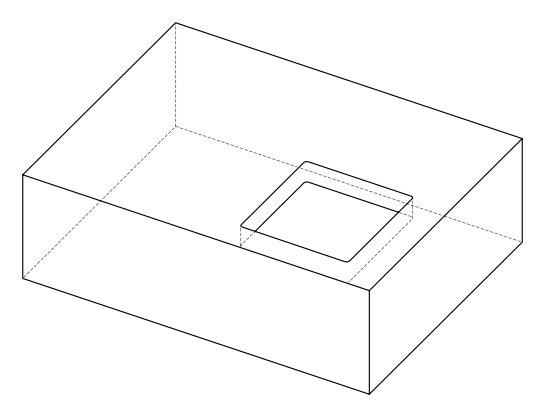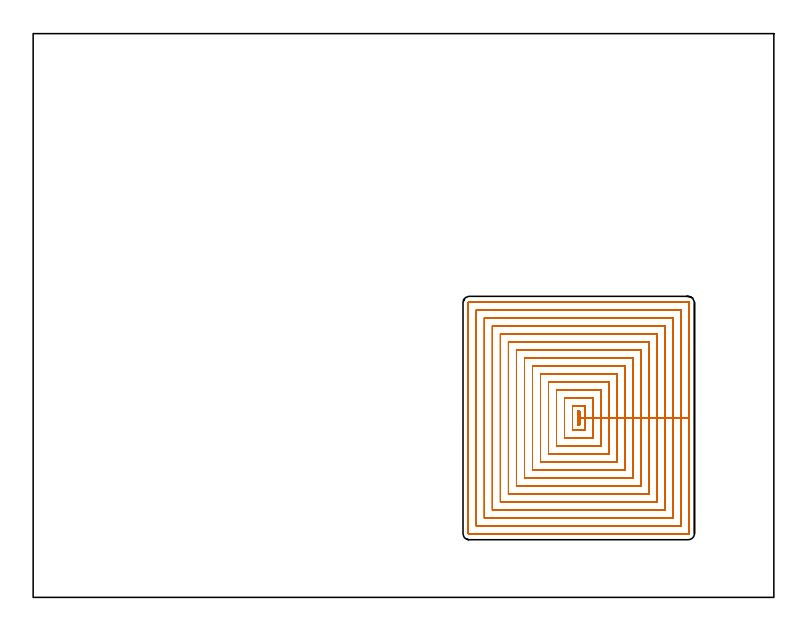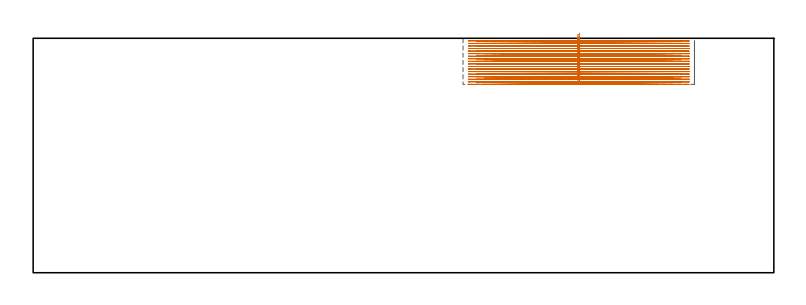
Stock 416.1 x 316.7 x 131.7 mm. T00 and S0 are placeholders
(PLAN: 1 operations, 0 tool changes, 143 min)
(1 MILL_RECTANGULAR_POCKET | POCKET_RECTANGULAR_STRAIGHT | NXT0201_008 | Follow Part, ap 1.5, ae 75% | 143 min | 460086 mm3)
(TOOL NXT0201_008 | ENDMILL 6mm [2P460-0600-NA 1630] | D6 FL26 Z6)
(OP 1 MILL_RECTANGULAR_POCKET)
G17 G21 G94 G90
T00 M6
G54
G17 G0 G90 X307. Y101.584 S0 M3
G43 Z141.7 H1
Z134.7
G94 G1 Y104.6 Z133.892 F250.
X306. Z133.624
Y96.9 Z131.561
X307. Z131.293
Y100.75 Z130.261
Y104.6 F500.
X306.
Y96.9
X307.
Y100.75
X310.
Y107.6
X303.
Y93.9
X310.
Y100.75
X314.5
Y112.1
X298.5
Y89.4
X314.5
Y100.75
X319.
Y116.6
X294.
Y84.9
X319.
Y100.75
X323.5
Y121.1
X289.5
Y80.4
X323.5
Y100.75
X328.
Y125.6
X285.
Y75.9
X328.
Y100.75
X332.5
Y130.1
X280.5
Y71.4
X332.5
Y100.75
X337.
Y134.6
X276.
Y66.9
X337.
Y100.75
X341.5
Y139.1
X271.5
Y62.4
X341.5
Y100.75
X346.
Y143.6
X267.
Y57.9
X346.
Y100.75
X350.5
Y148.1
X262.5
Y53.4
X350.5
Y100.75
X355.
Y152.6
X258.
Y48.9
X355.
Y100.75
X359.5
Y157.1
X253.5
Y44.4
X359.5
Y100.75
X364.
Y161.6
X249.
Y39.9
X364.
Y100.75
X368.5
Y165.7
G3 X368.1 Y166.1 R0.4
G1 X244.9
G3 X244.5 Y165.7 R0.4
G1 Y35.8
G3 X244.9 Y35.4 R0.4
G1 X368.1
G3 X368.5 Y35.8 R0.4
G1 Y100.75
Y101.75
G0 X307. Y101.584 Z133.261
G1 Y104.6 Z132.453 F250.
X306. Z132.185
Y96.9 Z130.122
X307. Z129.854
Y100.75 Z128.822
Y104.6 F500.
X306.
Y96.9
X307.
Y100.75
X310.
Y107.6
X303.
Y93.9
X310.
Y100.75
X314.5
Y112.1
X298.5
Y89.4
X314.5
Y100.75
X319.
Y116.6
X294.
Y84.9
X319.
Y100.75
X323.5
Y121.1
X289.5
Y80.4
X323.5
Y100.75
X328.
Y125.6
X285.
Y75.9
X328.
Y100.75
X332.5
Y130.1
X280.5
Y71.4
X332.5
Y100.75
X337.
Y134.6
X276.
Y66.9
X337.
Y100.75
X341.5
Y139.1
X271.5
Y62.4
X341.5
Y100.75
X346.
Y143.6
X267.
Y57.9
X346.
Y100.75
X350.5
Y148.1
X262.5
Y53.4
X350.5
Y100.75
X355.
Y152.6
X258.
Y48.9
X355.
Y100.75
X359.5
Y157.1
X253.5
Y44.4
X359.5
Y100.75
X364.
Y161.6
X249.
Y39.9
X364.
Y100.75
X368.5
Y165.7
G3 X368.1 Y166.1 R0.4
G1 X244.9
G3 X244.5 Y165.7 R0.4
G1 Y35.8
G3 X244.9 Y35.4 R0.4
G1 X368.1
G3 X368.5 Y35.8 R0.4
G1 Y100.75
Y101.75
G0 X307. Y101.584 Z131.822
G1 Y104.6 Z131.014 F250.
X306. Z130.746
Y96.9 Z128.683
X307. Z128.415
Y100.75 Z127.383
Y104.6 F500.
X306.
Y96.9
X307.
Y100.75
X310.
Y107.6
X303.
Y93.9
X310.
Y100.75
X314.5
Y112.1
X298.5
Y89.4
X314.5
Y100.75
X319.
Y116.6
X294.
Y84.9
X319.
Y100.75
X323.5
Y121.1
X289.5
Y80.4
X323.5
Y100.75
X328.
Y125.6
X285.
Y75.9
X328.
Y100.75
X332.5
Y130.1
X280.5
Y71.4
X332.5
Y100.75
X337.
Y134.6
X276.
Y66.9
X337.
Y100.75
X341.5
Y139.1
X271.5
Y62.4
X341.5
Y100.75
X346.
Y143.6
X267.
Y57.9
X346.
Y100.75
X350.5
Y148.1
X262.5
Y53.4
X350.5
Y100.75
X355.
Y152.6
X258.
Y48.9
X355.
Y100.75
X359.5
Y157.1
X253.5
Y44.4
X359.5
Y100.75
X364.
Y161.6
X249.
Y39.9
X364.
Y100.75
X368.5
Y165.7
G3 X368.1 Y166.1 R0.4
G1 X244.9
G3 X244.5 Y165.7 R0.4
G1 Y35.8
G3 X244.9 Y35.4 R0.4
G1 X368.1
G3 X368.5 Y35.8 R0.4
G1 Y100.75
Y101.75
G0 X307. Y101.584 Z130.383
G1 Y104.6 Z129.575 F250.
X306. Z129.307
Y96.9 Z127.244
X307. Z126.976
Y100.75 Z125.944
Y104.6 F500.
X306.
Y96.9
X307.
Y100.75
X310.
Y107.6
X303.
Y93.9
X310.
Y100.75
X314.5
Y112.1
X298.5
Y89.4
X314.5
Y100.75
X319.
Y116.6
X294.
Y84.9
X319.
Y100.75
X323.5
Y121.1
X289.5
Y80.4
X323.5
Y100.75
X328.
Y125.6
X285.
Y75.9
X328.
Y100.75
X332.5
Y130.1
X280.5
Y71.4
X332.5
Y100.75
X337.
Y134.6
X276.
Y66.9
X337.
Y100.75
X341.5
Y139.1
X271.5
Y62.4
X341.5
Y100.75
X346.
Y143.6
X267.
Y57.9
X346.
Y100.75
X350.5
Y148.1
X262.5
Y53.4
X350.5
Y100.75
X355.
Y152.6
X258.
Y48.9
X355.
Y100.75
X359.5
Y157.1
X253.5
Y44.4
X359.5
Y100.75
X364.
Y161.6
X249.
Y39.9
X364.
Y100.75
X368.5
Y165.7
G3 X368.1 Y166.1 R0.4
G1 X244.9
G3 X244.5 Y165.7 R0.4
G1 Y35.8
G3 X244.9 Y35.4 R0.4
G1 X368.1
G3 X368.5 Y35.8 R0.4
G1 Y100.75
Y101.75
G0 X307. Y101.584 Z128.944
G1 Y104.6 Z128.136 F250.
X306. Z127.868
Y96.9 Z125.805
X307. Z125.537
Y100.75 Z124.505
Y104.6 F500.
X306.
Y96.9
X307.
Y100.75
X310.
Y107.6
X303.
Y93.9
X310.
Y100.75
X314.5
Y112.1
X298.5
Y89.4
X314.5
Y100.75
X319.
Y116.6
X294.
Y84.9
X319.
Y100.75
X323.5
Y121.1
X289.5
Y80.4
X323.5
Y100.75
X328.
Y125.6
X285.
Y75.9
X328.
Y100.75
X332.5
Y130.1
X280.5
Y71.4
X332.5
Y100.75
X337.
Y134.6
X276.
Y66.9
X337.
Y100.75
X341.5
Y139.1
X271.5
Y62.4
X341.5
Y100.75
X346.
Y143.6
X267.
Y57.9
X346.
Y100.75
X350.5
Y148.1
X262.5
Y53.4
X350.5
Y100.75
X355.
Y152.6
X258.
Y48.9
X355.
Y100.75
X359.5
Y157.1
X253.5
Y44.4
X359.5
Y100.75
X364.
Y161.6
X249.
Y39.9
X364.
Y100.75
X368.5
Y165.7
G3 X368.1 Y166.1 R0.4
G1 X244.9
G3 X244.5 Y165.7 R0.4
G1 Y35.8
G3 X244.9 Y35.4 R0.4
G1 X368.1
G3 X368.5 Y35.8 R0.4
G1 Y100.75
Y101.75
G0 X307. Y101.584 Z127.505
G1 Y104.6 Z126.697 F250.
X306. Z126.429
Y96.9 Z124.366
X307. Z124.098
Y100.75 Z123.067
Y104.6 F500.
X306.
Y96.9
X307.
Y100.75
X310.
Y107.6
X303.
Y93.9
X310.
Y100.75
X314.5
Y112.1
X298.5
Y89.4
X314.5
Y100.75
X319.
Y116.6
X294.
Y84.9
X319.
Y100.75
X323.5
Y121.1
X289.5
Y80.4
X323.5
Y100.75
X328.
Y125.6
X285.
Y75.9
X328.
Y100.75
X332.5
Y130.1
X280.5
Y71.4
X332.5
Y100.75
X337.
Y134.6
X276.
Y66.9
X337.
Y100.75
X341.5
Y139.1
X271.5
Y62.4
X341.5
Y100.75
X346.
Y143.6
X267.
Y57.9
X346.
Y100.75
X350.5
Y148.1
X262.5
Y53.4
X350.5
Y100.75
X355.
Y152.6
X258.
Y48.9
X355.
Y100.75
X359.5
Y157.1
X253.5
Y44.4
X359.5
Y100.75
X364.
Y161.6
X249.
Y39.9
X364.
Y100.75
X368.5
Y165.7
G3 X368.1 Y166.1 R0.4
G1 X244.9
G3 X244.5 Y165.7 R0.4
G1 Y35.8
G3 X244.9 Y35.4 R0.4
G1 X368.1
G3 X368.5 Y35.8 R0.4
G1 Y100.75
Y101.75
G0 X307. Y101.584 Z126.067
G1 Y104.6 Z125.258 F250.
X306. Z124.99
Y96.9 Z122.927
X307. Z122.659
Y100.75 Z121.628
Y104.6 F500.
X306.
Y96.9
X307.
Y100.75
X310.
Y107.6
X303.
Y93.9
X310.
Y100.75
X314.5
Y112.1
X298.5
Y89.4
X314.5
Y100.75
X319.
Y116.6
X294.
Y84.9
X319.
Y100.75
X323.5
Y121.1
X289.5
Y80.4
X323.5
Y100.75
X328.
Y125.6
X285.
Y75.9
X328.
Y100.75
X332.5
Y130.1
X280.5
Y71.4
X332.5
Y100.75
X337.
Y134.6
X276.
Y66.9
X337.
Y100.75
X341.5
Y139.1
X271.5
Y62.4
X341.5
Y100.75
X346.
Y143.6
X267.
Y57.9
X346.
Y100.75
X350.5
Y148.1
X262.5
Y53.4
X350.5
Y100.75
X355.
Y152.6
X258.
Y48.9
X355.
Y100.75
X359.5
Y157.1
X253.5
Y44.4
X359.5
Y100.75
X364.
Y161.6
X249.
Y39.9
X364.
Y100.75
X368.5
Y165.7
G3 X368.1 Y166.1 R0.4
G1 X244.9
G3 X244.5 Y165.7 R0.4
G1 Y35.8
G3 X244.9 Y35.4 R0.4
G1 X368.1
G3 X368.5 Y35.8 R0.4
G1 Y100.75
Y101.75
G0 X307. Y101.584 Z124.628
G1 Y104.6 Z123.82 F250.
X306. Z123.552
Y96.9 Z121.488
X307. Z121.22
Y100.75 Z120.189
Y104.6 F500.
X306.
Y96.9
X307.
Y100.75
X310.
Y107.6
X303.
Y93.9
X310.
Y100.75
X314.5
Y112.1
X298.5
Y89.4
X314.5
Y100.75
X319.
Y116.6
X294.
Y84.9
X319.
Y100.75
X323.5
Y121.1
X289.5
Y80.4
X323.5
Y100.75
X328.
Y125.6
X285.
Y75.9
X328.
Y100.75
X332.5
Y130.1
X280.5
Y71.4
X332.5
Y100.75
X337.
Y134.6
X276.
Y66.9
X337.
Y100.75
X341.5
Y139.1
X271.5
Y62.4
X341.5
Y100.75
X346.
Y143.6
X267.
Y57.9
X346.
Y100.75
X350.5
Y148.1
X262.5
Y53.4
X350.5
Y100.75
X355.
Y152.6
X258.
Y48.9
X355.
Y100.75
X359.5
Y157.1
X253.5
Y44.4
X359.5
Y100.75
X364.
Y161.6
X249.
Y39.9
X364.
Y100.75
X368.5
Y165.7
G3 X368.1 Y166.1 R0.4
G1 X244.9
G3 X244.5 Y165.7 R0.4
G1 Y35.8
G3 X244.9 Y35.4 R0.4
G1 X368.1
G3 X368.5 Y35.8 R0.4
G1 Y100.75
Y101.75
G0 X307. Y101.584 Z123.189
G1 Y104.6 Z122.381 F250.
X306. Z122.113
Y96.9 Z120.05
X307. Z119.782
Y100.75 Z118.75
Y104.6 F500.
X306.
Y96.9
X307.
Y100.75
X310.
Y107.6
X303.
Y93.9
X310.
Y100.75
X314.5
Y112.1
X298.5
Y89.4
X314.5
Y100.75
X319.
Y116.6
X294.
Y84.9
X319.
Y100.75
X323.5
Y121.1
X289.5
Y80.4
X323.5
Y100.75
X328.
Y125.6
X285.
Y75.9
X328.
Y100.75
X332.5
Y130.1
X280.5
Y71.4
X332.5
Y100.75
X337.
Y134.6
X276.
Y66.9
X337.
Y100.75
X341.5
Y139.1
X271.5
Y62.4
X341.5
Y100.75
X346.
Y143.6
X267.
Y57.9
X346.
Y100.75
X350.5
Y148.1
X262.5
Y53.4
X350.5
Y100.75
X355.
Y152.6
X258.
Y48.9
X355.
Y100.75
X359.5
Y157.1
X253.5
Y44.4
X359.5
Y100.75
X364.
Y161.6
X249.
Y39.9
X364.
Y100.75
X368.5
Y165.7
G3 X368.1 Y166.1 R0.4
G1 X244.9
G3 X244.5 Y165.7 R0.4
G1 Y35.8
G3 X244.9 Y35.4 R0.4
G1 X368.1
G3 X368.5 Y35.8 R0.4
G1 Y100.75
Y101.75
G0 X307. Y101.584 Z121.75
G1 Y104.6 Z120.942 F250.
X306. Z120.674
Y96.9 Z118.611
X307. Z118.343
Y100.75 Z117.311
Y104.6 F500.
X306.
Y96.9
X307.
Y100.75
X310.
Y107.6
X303.
Y93.9
X310.
Y100.75
X314.5
Y112.1
X298.5
Y89.4
X314.5
Y100.75
X319.
Y116.6
X294.
Y84.9
X319.
Y100.75
X323.5
Y121.1
X289.5
Y80.4
X323.5
Y100.75
X328.
Y125.6
X285.
Y75.9
X328.
Y100.75
X332.5
Y130.1
X280.5
Y71.4
X332.5
Y100.75
X337.
Y134.6
X276.
Y66.9
X337.
Y100.75
X341.5
Y139.1
X271.5
Y62.4
X341.5
Y100.75
X346.
Y143.6
X267.
Y57.9
X346.
Y100.75
X350.5
Y148.1
X262.5
Y53.4
X350.5
Y100.75
X355.
Y152.6
X258.
Y48.9
X355.
Y100.75
X359.5
Y157.1
X253.5
Y44.4
X359.5
Y100.75
X364.
Y161.6
X249.
Y39.9
X364.
Y100.75
X368.5
Y165.7
G3 X368.1 Y166.1 R0.4
G1 X244.9
G3 X244.5 Y165.7 R0.4
G1 Y35.8
G3 X244.9 Y35.4 R0.4
G1 X368.1
G3 X368.5 Y35.8 R0.4
G1 Y100.75
Y101.75
G0 X307. Y101.584 Z120.311
G1 Y104.6 Z119.503 F250.
X306. Z119.235
Y96.9 Z117.172
X307. Z116.904
Y100.75 Z115.872
Y104.6 F500.
X306.
Y96.9
X307.
Y100.75
X310.
Y107.6
X303.
Y93.9
X310.
Y100.75
X314.5
Y112.1
X298.5
Y89.4
X314.5
Y100.75
X319.
Y116.6
X294.
Y84.9
X319.
Y100.75
X323.5
Y121.1
X289.5
Y80.4
X323.5
Y100.75
X328.
Y125.6
X285.
Y75.9
X328.
Y100.75
X332.5
Y130.1
X280.5
Y71.4
X332.5
Y100.75
X337.
Y134.6
X276.
Y66.9
X337.
Y100.75
X341.5
Y139.1
X271.5
Y62.4
X341.5
Y100.75
X346.
Y143.6
X267.
Y57.9
X346.
Y100.75
X350.5
Y148.1
X262.5
Y53.4
X350.5
Y100.75
X355.
Y152.6
X258.
Y48.9
X355.
Y100.75
X359.5
Y157.1
X253.5
Y44.4
X359.5
Y100.75
X364.
Y161.6
X249.
Y39.9
X364.
Y100.75
X368.5
Y165.7
G3 X368.1 Y166.1 R0.4
G1 X244.9
G3 X244.5 Y165.7 R0.4
G1 Y35.8
G3 X244.9 Y35.4 R0.4
G1 X368.1
G3 X368.5 Y35.8 R0.4
G1 Y100.75
Y101.75
G0 X307. Y101.584 Z118.872
G1 Y104.6 Z118.064 F250.
X306. Z117.796
Y96.9 Z115.733
X307. Z115.465
Y100.75 Z114.433
Y104.6 F500.
X306.
Y96.9
X307.
Y100.75
X310.
Y107.6
X303.
Y93.9
X310.
Y100.75
X314.5
Y112.1
X298.5
Y89.4
X314.5
Y100.75
X319.
Y116.6
X294.
Y84.9
X319.
Y100.75
X323.5
Y121.1
X289.5
Y80.4
X323.5
Y100.75
X328.
Y125.6
X285.
Y75.9
X328.
Y100.75
X332.5
Y130.1
X280.5
Y71.4
X332.5
Y100.75
X337.
Y134.6
X276.
Y66.9
X337.
Y100.75
X341.5
Y139.1
X271.5
Y62.4
X341.5
Y100.75
X346.
Y143.6
X267.
Y57.9
X346.
Y100.75
X350.5
Y148.1
X262.5
Y53.4
X350.5
Y100.75
X355.
Y152.6
X258.
Y48.9
X355.
Y100.75
X359.5
Y157.1
X253.5
Y44.4
X359.5
Y100.75
X364.
Y161.6
X249.
Y39.9
X364.
Y100.75
X368.5
Y165.7
G3 X368.1 Y166.1 R0.4
G1 X244.9
G3 X244.5 Y165.7 R0.4
G1 Y35.8
G3 X244.9 Y35.4 R0.4
G1 X368.1
G3 X368.5 Y35.8 R0.4
G1 Y100.75
Y101.75
G0 X307. Y101.584 Z117.433
G1 Y104.6 Z116.625 F250.
X306. Z116.357
Y96.9 Z114.294
X307. Z114.026
Y100.75 Z112.994
Y104.6 F500.
X306.
Y96.9
X307.
Y100.75
X310.
Y107.6
X303.
Y93.9
X310.
Y100.75
X314.5
Y112.1
X298.5
Y89.4
X314.5
Y100.75
X319.
Y116.6
X294.
Y84.9
X319.
Y100.75
X323.5
Y121.1
X289.5
Y80.4
X323.5
Y100.75
X328.
Y125.6
X285.
Y75.9
X328.
Y100.75
X332.5
Y130.1
X280.5
Y71.4
X332.5
Y100.75
X337.
Y134.6
X276.
Y66.9
X337.
Y100.75
X341.5
Y139.1
X271.5
Y62.4
X341.5
Y100.75
X346.
Y143.6
X267.
Y57.9
X346.
Y100.75
X350.5
Y148.1
X262.5
Y53.4
X350.5
Y100.75
X355.
Y152.6
X258.
Y48.9
X355.
Y100.75
X359.5
Y157.1
X253.5
Y44.4
X359.5
Y100.75
X364.
Y161.6
X249.
Y39.9
X364.
Y100.75
X368.5
Y165.7
G3 X368.1 Y166.1 R0.4
G1 X244.9
G3 X244.5 Y165.7 R0.4
G1 Y35.8
G3 X244.9 Y35.4 R0.4
G1 X368.1
G3 X368.5 Y35.8 R0.4
G1 Y100.75
Y101.75
G0 X307. Y101.584 Z115.994
G1 Y104.6 Z115.186 F250.
X306. Z114.918
Y96.9 Z112.855
X307. Z112.587
Y100.75 Z111.556
Y104.6 F500.
X306.
Y96.9
X307.
Y100.75
X310.
Y107.6
X303.
Y93.9
X310.
Y100.75
X314.5
Y112.1
X298.5
Y89.4
X314.5
Y100.75
X319.
Y116.6
X294.
Y84.9
X319.
Y100.75
X323.5
Y121.1
X289.5
Y80.4
X323.5
Y100.75
X328.
Y125.6
X285.
Y75.9
X328.
Y100.75
X332.5
Y130.1
X280.5
Y71.4
X332.5
Y100.75
X337.
Y134.6
X276.
Y66.9
X337.
Y100.75
X341.5
Y139.1
X271.5
Y62.4
X341.5
Y100.75
X346.
Y143.6
X267.
Y57.9
X346.
Y100.75
X350.5
Y148.1
X262.5
Y53.4
X350.5
Y100.75
X355.
Y152.6
X258.
Y48.9
X355.
Y100.75
X359.5
Y157.1
X253.5
Y44.4
X359.5
Y100.75
X364.
Y161.6
X249.
Y39.9
X364.
Y100.75
X368.5
Y165.7
G3 X368.1 Y166.1 R0.4
G1 X244.9
G3 X244.5 Y165.7 R0.4
G1 Y35.8
G3 X244.9 Y35.4 R0.4
G1 X368.1
G3 X368.5 Y35.8 R0.4
G1 Y100.75
Y101.75
G0 X307. Y101.584 Z114.556
G1 Y104.6 Z113.747 F250.
X306. Z113.479
Y96.9 Z111.416
X307. Z111.148
Y100.75 Z110.117
Y104.6 F500.
X306.
Y96.9
X307.
Y100.75
X310.
Y107.6
X303.
Y93.9
X310.
Y100.75
X314.5
Y112.1
X298.5
Y89.4
X314.5
Y100.75
X319.
Y116.6
X294.
Y84.9
X319.
Y100.75
X323.5
Y121.1
X289.5
Y80.4
X323.5
Y100.75
X328.
Y125.6
X285.
Y75.9
X328.
Y100.75
X332.5
Y130.1
X280.5
Y71.4
X332.5
Y100.75
X337.
Y134.6
X276.
Y66.9
X337.
Y100.75
X341.5
Y139.1
X271.5
Y62.4
X341.5
Y100.75
X346.
Y143.6
X267.
Y57.9
X346.
Y100.75
X350.5
Y148.1
X262.5
Y53.4
X350.5
Y100.75
X355.
Y152.6
X258.
Y48.9
X355.
Y100.75
X359.5
Y157.1
X253.5
Y44.4
X359.5
Y100.75
X364.
Y161.6
X249.
Y39.9
X364.
Y100.75
X368.5
Y165.7
G3 X368.1 Y166.1 R0.4
G1 X244.9
G3 X244.5 Y165.7 R0.4
G1 Y35.8
G3 X244.9 Y35.4 R0.4
G1 X368.1
G3 X368.5 Y35.8 R0.4
G1 Y100.75
Y101.75
G0 X307. Y101.584 Z113.117
G1 Y104.6 Z112.308 F250.
X306. Z112.041
Y96.9 Z109.977
X307. Z109.709
Y100.75 Z108.678
Y104.6 F500.
X306.
Y96.9
X307.
Y100.75
X310.
Y107.6
X303.
Y93.9
X310.
Y100.75
X314.5
Y112.1
X298.5
Y89.4
X314.5
Y100.75
X319.
Y116.6
X294.
Y84.9
X319.
Y100.75
X323.5
Y121.1
X289.5
Y80.4
X323.5
Y100.75
X328.
Y125.6
X285.
Y75.9
X328.
Y100.75
X332.5
Y130.1
X280.5
Y71.4
X332.5
Y100.75
X337.
Y134.6
X276.
Y66.9
X337.
Y100.75
X341.5
Y139.1
X271.5
Y62.4
X341.5
Y100.75
X346.
Y143.6
X267.
Y57.9
X346.
Y100.75
X350.5
Y148.1
X262.5
Y53.4
X350.5
Y100.75
X355.
Y152.6
X258.
Y48.9
X355.
Y100.75
X359.5
Y157.1
X253.5
Y44.4
X359.5
Y100.75
X364.
Y161.6
X249.
Y39.9
X364.
Y100.75
X368.5
Y165.7
G3 X368.1 Y166.1 R0.4
G1 X244.9
G3 X244.5 Y165.7 R0.4
G1 Y35.8
G3 X244.9 Y35.4 R0.4
G1 X368.1
G3 X368.5 Y35.8 R0.4
G1 Y100.75
Y101.75
G0 X307. Y101.584 Z111.678
G1 Y104.6 Z110.87 F250.
X306. Z110.602
Y96.9 Z108.538
X307. Z108.27
Y100.75 Z107.239
Y104.6 F500.
X306.
Y96.9
X307.
Y100.75
X310.
Y107.6
X303.
Y93.9
X310.
Y100.75
X314.5
Y112.1
X298.5
Y89.4
X314.5
Y100.75
X319.
Y116.6
X294.
Y84.9
X319.
Y100.75
X323.5
Y121.1
X289.5
Y80.4
X323.5
Y100.75
X328.
Y125.6
X285.
Y75.9
X328.
Y100.75
X332.5
Y130.1
X280.5
Y71.4
X332.5
Y100.75
X337.
Y134.6
X276.
Y66.9
X337.
Y100.75
X341.5
Y139.1
X271.5
Y62.4
X341.5
Y100.75
X346.
Y143.6
X267.
Y57.9
X346.
Y100.75
X350.5
Y148.1
X262.5
Y53.4
X350.5
Y100.75
X355.
Y152.6
X258.
Y48.9
X355.
Y100.75
X359.5
Y157.1
X253.5
Y44.4
X359.5
Y100.75
X364.
Y161.6
X249.
Y39.9
X364.
Y100.75
X368.5
Y165.7
G3 X368.1 Y166.1 R0.4
G1 X244.9
G3 X244.5 Y165.7 R0.4
G1 Y35.8
G3 X244.9 Y35.4 R0.4
G1 X368.1
G3 X368.5 Y35.8 R0.4
G1 Y100.75
Y101.75
G0 X307. Y101.584 Z110.239
G1 Y104.6 Z109.431 F250.
X306. Z109.163
Y96.9 Z107.1
X307. Z106.832
Y100.75 Z105.8
Y104.6 F500.
X306.
Y96.9
X307.
Y100.75
X310.
Y107.6
X303.
Y93.9
X310.
Y100.75
X314.5
Y112.1
X298.5
Y89.4
X314.5
Y100.75
X319.
Y116.6
X294.
Y84.9
X319.
Y100.75
X323.5
Y121.1
X289.5
Y80.4
X323.5
Y100.75
X328.
Y125.6
X285.
Y75.9
X328.
Y100.75
X332.5
Y130.1
X280.5
Y71.4
X332.5
Y100.75
X337.
Y134.6
X276.
Y66.9
X337.
Y100.75
X341.5
Y139.1
X271.5
Y62.4
X341.5
Y100.75
X346.
Y143.6
X267.
Y57.9
X346.
Y100.75
X350.5
Y148.1
X262.5
Y53.4
X350.5
Y100.75
X355.
Y152.6
X258.
Y48.9
X355.
Y100.75
X359.5
Y157.1
X253.5
Y44.4
X359.5
Y100.75
X364.
Y161.6
X249.
Y39.9
X364.
Y100.75
X368.5
Y165.7
G3 X368.1 Y166.1 R0.4
G1 X244.9
G3 X244.5 Y165.7 R0.4
G1 Y35.8
G3 X244.9 Y35.4 R0.4
G1 X368.1
G3 X368.5 Y35.8 R0.4
G1 Y100.75
Y101.75
G0 Z141.7
M5
M2
